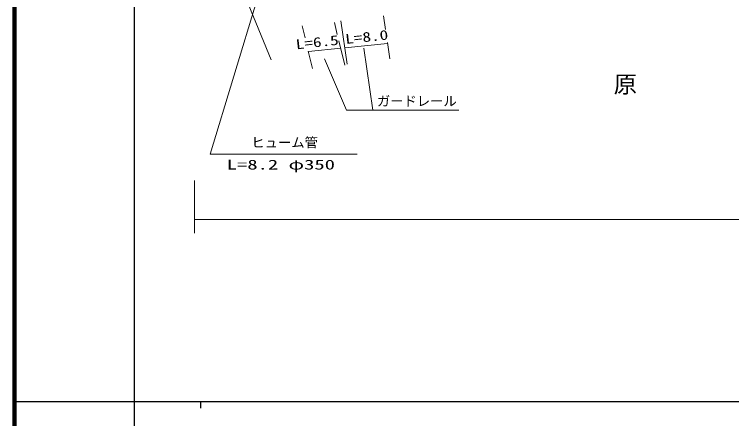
# Model space of a CAD drawing. Units: millimetres, scale not verified. Extents: x 73002 to 713002, y 433 to 360433.
# Drawn here: x 73002 to 180818, y 182842 to 243588 of the extents above; entities that cross this region are included whole.
import ezdxf
from ezdxf.enums import TextEntityAlignment as Align

# ---------------------------------------------------------------- set-up
doc = ezdxf.new("R2010")
doc.units = ezdxf.units.MM
doc.header["$LTSCALE"] = 1000
for name, color, linetype, lineweight in [('M-TTL', 2, 'Continuous', 140), ('M-TTL-BAND', 7, 'Continuous', 25), ('S-BGD', 1, 'Continuous', 13), ('S-BGD-HTXT', 6, 'Continuous', 13)]:
    doc.layers.add(name, color=color, linetype=linetype, lineweight=lineweight)
doc.styles.add('ＭＳ ゴシック', font='')
doc.styles.get('ＭＳ ゴシック').set_extended_font_data('MS Gothic')

msp = doc.modelspace()

# ---------------------------------------------------------------- linework, layer by layer
at = {"layer": 'M-TTL'}
msp.add_line((73002, 360433), (73002, 433), dxfattribs=at)
at = {"layer": 'M-TTL-BAND'}
for p, q in [((91002, 350433), (91002, 433)), ((73002, 185433), (612002, 185433)), ((101002, 185433), (101002, 184433))]:
    msp.add_line(p, q, dxfattribs=at)
at = {"layer": 'S-BGD-HTXT'}
for p, q in [((90589, 287989), (111581, 236773)), ((115146, 264455), (102418, 222604)), ((122080, 242591), (123050, 236122)), ((128484, 243367), (128789, 241333)), ((116258, 241879), (116704, 240039)), ((121109, 242364), (121544, 240573)), ((121781, 239595), (122662, 235960)), ((129086, 239354), (129455, 236898)), ((117201, 237988), (122050, 238486)), ((122686, 238551), (129108, 239211)), ((125525, 238507), (126886, 229206)), ((117179, 238079), (117810, 235475)), ((119608, 236904), (122932, 229206)), ((122932, 229206), (139825, 229206)), ((102418, 222604), (124530, 222604)), ((100080, 218611), (100080, 210710)), ((100080, 212742), (298979, 212742))]:
    msp.add_line(p, q, dxfattribs=at)

# ---------------------------------------------------------------- texts
at = {"layer": 'S-BGD', "style": 'ＭＳ ゴシック'}
msp.add_text('原', height=2566, dxfattribs=at).set_placement((163092, 231031), align=Align.BOTTOM_LEFT)
at = {"layer": 'S-BGD-HTXT', "style": 'ＭＳ ゴシック', "width": 1.3}
for s, rotation, p in [('L=8.0', 6, (122860, 238699)), ('L=6.5', 6.3, (115430, 237886))]:
    msp.add_text(s, height=1466, rotation=rotation, dxfattribs=at).set_placement(p, align=Align.BOTTOM_LEFT)
at = {"layer": 'S-BGD-HTXT', "style": 'ＭＳ ゴシック'}
for s, p in [('ガードレール', (127497, 229384)), ('ヒューム管', (108630, 223160))]:
    msp.add_text(s, height=1466, dxfattribs=at).set_placement(p, align=Align.BOTTOM_LEFT)
at = {"layer": 'S-BGD-HTXT', "style": 'ＭＳ ゴシック', "width": 1.55}
msp.add_text('L=8.2 φ350', height=1466, dxfattribs=at).set_placement((104932, 219834), align=Align.BOTTOM_LEFT)

doc.saveas('drawing.dxf')
